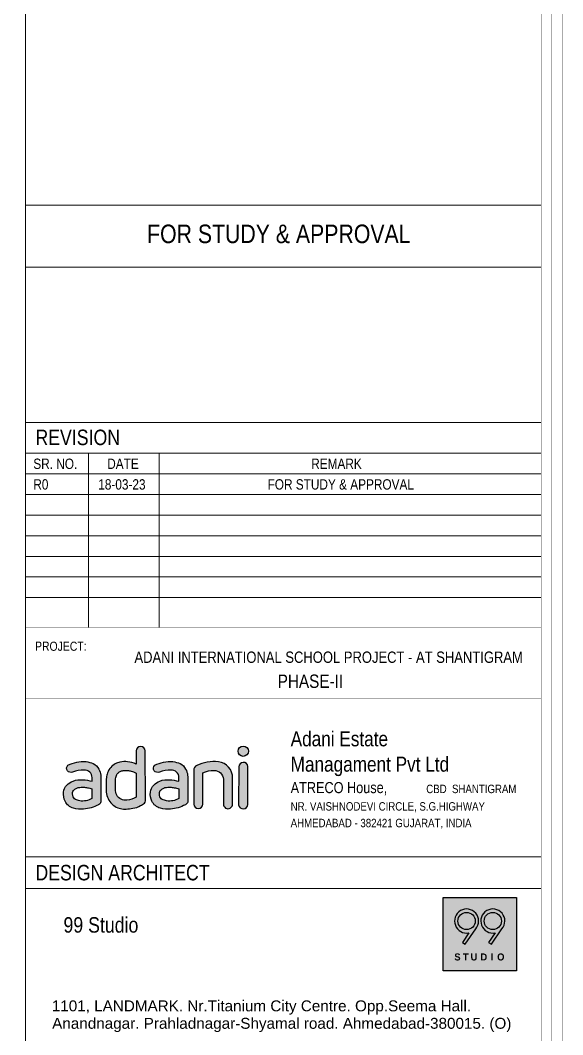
# Model space of a CAD drawing. Header units: millimetres. Extents: x 1112055 to 3390982, y -148532 to 766891.
# Drawn here: x 3040215 to 3056581, y -33378 to -2760 of the extents above; entities that cross this region are included whole.
import ezdxf
from ezdxf.enums import TextEntityAlignment as Align

# ---------------------------------------------------------------- set-up
doc = ezdxf.new("R2010")
doc.units = ezdxf.units.MM
for name, color, linetype, lineweight in [('B TITLE BLOCK', 250, 'Continuous', 0), ('P_TITLE BLOCK TEXT', 7, 'Continuous', 9), ('TB IL', 7, 'Continuous', 9), ('tb text', 7, 'Continuous', 13)]:
    doc.layers.add(name, color=color, linetype=linetype, lineweight=lineweight)
for name, color, linetype in [('FORMAT TEXT', 7, 'Continuous'), ('Logo Color', 251, 'Continuous'), ('Logo Font', 255, 'Continuous'), ('Logo Line', 251, 'Continuous')]:
    doc.layers.add(name, color=color, linetype=linetype)
doc.styles.add('A', font='GOTHICB.TTF')
doc.styles.add('SWINC', font='swissc.ttf')

# ---------------------------------------------------------------- blocks, each defined once
blk = doc.blocks.new('A$C448A1362')
h = blk.add_hatch(color=144)
h.set_gradient(color1=(0, 128, 167), color2=(196, 60, 91), rotation=5, tint=1)
edge = h.paths.add_edge_path()
edge.add_arc((14.81933344435538, -0.6985207138125133), 0.7431945778757773, 0, 360)
edge = h.paths.add_edge_path()
edge.add_line((14.15277161007043, -2.943220954840626), (14.15074250250791, -8.452755263949484))
edge.add_arc((14.81271016430946, -8.345192536199875), 0.6706496295921845, 189.2292944955668, 356.1382558233712)
edge.add_line((15.48183706351529, -8.390360206402192), (15.48183706351529, -2.906189741824846))
edge.add_arc((14.81858030050353, -2.970500210281671), 0.6663672936405483, 5.538180628108128, 177.6538117834876)
edge = h.paths.add_edge_path()
edge.add_line((7.658612856253058, -3.439845030765127), (7.658612856253058, -8.334052471542009))
edge.add_arc((8.327457436545956, -8.32652838341778), 0.668886899624382, 180.6445149192386, 359.3554850807614)
edge.add_line((8.996302016838627, -8.334052471542464), (8.996302016838627, -3.840593774361196))
edge.add_arc((10.43994891255898, -6.488699477092041), 3.016053741622978, 86.78809535472402, 118.5975448000749, ccw=False)
edge.add_arc((10.61373491564996, -4.807273183709412), 1.329898324167716, 3.2061460087869023, 90.20678352166891, ccw=False)
edge.add_line((11.94155164382369, -4.732893824975463), (11.94155164382369, -8.320863272386077))
edge.add_arc((12.60398342205281, -8.339524168990692), 0.6626945675571669, 178.3863879075979, 362.4913548570173)
edge.add_line((13.26605160525287, -8.310717734573473), (13.26605160525287, -4.586290803584006))
edge.add_arc((10.97818174704571, -4.509470264667243), 2.28915920881283, 358.0768837756475, 443.9565772997473)
edge.add_arc((10.59401221925009, -8.138142946765356), 5.938111340575273, 83.95657729974697, 114.9107743569737)
edge.add_arc((8.408866964090748, -3.432967517766201), 0.7502856299517944, 114.9107743569736, 180.5252106281581)
edge = h.paths.add_edge_path(flags=16)
edge.add_line((5.507758839991311, -6.128919827983509), (5.507758839991311, -7.509220247381791))
edge.add_arc((4.146227910375046, -5.350103415743206), 2.552557925878734, 260.598114554046, 302.23537625721383, ccw=False)
edge.add_arc((4.087928553207348, -5.702189379883976), 2.195677916363923, 243.4590382901451, 260.5981145540465, ccw=False)
edge.add_arc((3.365096810479827, -7.149373683017757), 0.5780165996690875, 209.8633087811852, 243.4590382901451, ccw=False)
edge.add_arc((4.137351262187394, -6.705965495283408), 1.468515201089699, 195.2092911337714, 209.8633087811827, ccw=False)
edge.add_arc((3.574157333157927, -6.859079973122107), 0.8848788031333445, 166.7985330258342, 195.2092911337714, ccw=False)
edge.add_arc((3.587606153449087, -6.862234728725753), 0.8986926820288219, 147.3576210444231, 166.798533025833, ccw=False)
edge.add_arc((3.389644337597701, -6.73542645901648), 0.6635986204241061, 120.63220694506651, 147.3576210444251, ccw=False)
edge.add_arc((4.530526850433716, -8.662080861807453), 2.902707839709622, 112.49789540908989, 120.632206945066, ccw=False)
edge.add_arc((3.650891727382941, -6.538233166334294), 0.6039066340219512, 97.65291712801451, 112.49789540909, ccw=False)
edge.add_arc((4.113118942007532, -9.978226818855319), 4.074815783988947, 87.68643739568421, 97.65291712801928, ccw=False)
edge.add_arc((4.113118942007304, -9.978226818858502), 4.074815783992284, 79.75290279672708, 87.68643739568432, ccw=False)
edge.add_arc((3.750854027135574, -11.98215784152194), 6.111228171535338, 73.29237366723208, 79.75290279672572, ccw=False)
edge = h.paths.add_edge_path()
edge.add_line((6.790154819498412, -4.403163846067628), (6.789647542607781, -8.021569906915602))
edge.add_arc((6.267806578629234, -7.927663462294049), 0.530222983307471, 290.01279134982053, 349.79867748199996, ccw=False)
edge.add_arc((3.985686338293817, -4.071748072450418), 5.002758515494103, 273.6188457994145, 299.5013455248223, ccw=False)
edge.add_arc((4.003606063649386, -4.355086746707229), 4.718853741165793, 255.66704751986748, 273.6188457994148, ccw=False)
edge.add_arc((3.293400358615145, -7.134654667361929), 1.849988117091353, 205.0891047683781, 255.66704751986708, ccw=False)
edge.add_arc((3.859586546516539, -6.869564954474072), 2.475159577771575, 173.9289781433874, 205.0891047683788, ccw=False)
edge.add_arc((3.123595983136966, -6.791286721989991), 1.735017975735576, 136.2598033714836, 173.9289781433874, ccw=False)
edge.add_arc((3.557998223588356, -7.206993982662198), 2.336281506215076, 109.5799741139754, 136.2598033714825, ccw=False)
edge.add_arc((3.91599006055776, -8.213464895504103), 3.404523919590422, 85.56592316711209, 109.5799741139746, ccw=False)
edge.add_arc((3.508382811704678, -13.46992161850562), 8.67676072668705, 76.65013801281992, 85.56592316711192, ccw=False)
edge.add_line((5.511817055116353, -5.027621698430494), (5.511817055116353, -4.501575562849439))
edge.add_arc((4.472484140997949, -4.465110926590796), 1.039972391973434, 357.9906215679799, 455.6588950534437)
edge.add_arc((4.086198299446323, -6.903609543656557), 3.484972647131051, 85.32993988743719, 113.1845555418632)
edge.add_arc((2.444315375492806, -3.165488927077377), 0.5988448662169389, 133.8620426340904, 296.78541516636506, ccw=False)
edge.add_arc((4.224328531941637, -6.831218957114515), 4.648377712036712, 84.78407122185848, 118.17724551367121, ccw=False)
edge.add_arc((4.305412553357883, -5.453939858085732), 3.269732674621548, 65.0770173786932, 84.00498154086301, ccw=False)
edge.add_arc((5.011671825826625, -3.985957337240734), 1.640984457002071, 25.615854055559396, 65.8410484831349, ccw=False)
edge.add_arc((4.440738750321316, -4.424729147798871), 2.350214712372408, 6.139679798615873, 29.24615656970508, ccw=False)
edge.add_line((6.777472897232656, -4.173367414613267), (6.790154819498412, -4.403163846067628))
edge = h.paths.add_edge_path()
edge.add_line((-0.6647863651678563, -0.6543876243279101), (-0.6647863651678563, -2.554646856619684))
edge.add_arc((-2.400736746012171, -6.432294233545463), 4.248490661933166, 65.88282809930101, 83.13487306898243)
edge.add_arc((-2.306256045762893, -5.647543298269056), 3.458072650285579, 83.13487306898298, 101.7924313308425)
edge.add_arc((-2.511163092840661, -4.666060909044745), 2.455428855959866, 101.7924313308415, 118.2655509453169)
edge.add_arc((-2.511163092840889, -4.66606090904429), 2.455428855959293, 118.2655509453176, 138.2614549608422)
edge.add_arc((-2.762000777547655, -4.442269798546704), 2.119271147127837, 138.261454960843, 163.1198987464418)
edge.add_arc((1.435355871833508, -5.715932123283665), 6.505615702627138, 163.1198987464423, 169.3828484008401)
edge.add_arc((-3.19076537750334, -4.848743643640091), 1.798916894248737, 169.3828484008401, 182.2402990978122)
edge.add_line((-4.988307303988677, -4.919064443836078), (-4.988307303988677, -6.369876351031735))
edge.add_arc((-2.069278757865959, -6.282007161035608), 2.9203507747582, 181.7242085214847, 219.8409375234252)
edge.add_arc((-2.492418944295423, -6.635066779090948), 2.369262114674396, 219.8409375234248, 238.8760015993548)
edge.add_arc((-2.291705121782343, -6.30265454861069), 2.757571179106963, 238.8760015993553, 256.8052270138245)
edge.add_arc((-2.291705121782343, -6.30265454861069), 2.757571179106969, 256.8052270138248, 274.3139534058478)
edge.add_arc((-3.081769659276461, 4.170752759902143), 13.2607355891034, 274.3139534058478, 278.35095906789)
edge.add_arc((-1.635209111257609, -5.683693761481891), 3.30068269457009, 278.3509590678898, 299.1663416277946)
edge.add_arc((-2.948734989847708, -3.330170478050832), 5.995941880507485, 299.166341627795, 305.5628000104232)
edge.add_arc((0.2806405914250263, -7.913759985370007), 0.3910279286526687, 311.2521827326039, 366.890062656182)
edge.add_line((0.6688445802926708, -7.866850455274061), (0.6647863651676289, -0.6543876243279101))
edge.add_arc((-2.273736754432321e-13, -0.6648689873070452), 0.6648689873071513, 0.9032798203518209, 179.0967201796482)
edge = h.paths.add_edge_path(flags=16)
edge.add_line((-0.6566699349179999, -3.865957618892708), (-0.6566699349179999, -7.331673335662117))
edge.add_arc((-2.177874036258572, -4.976513678812125), 2.803718767492351, 273.8152628129169, 302.8585285343123, ccw=False)
edge.add_arc((-2.222214389678811, -6.391559054528216), 1.40160951483312, 207.7678228712067, 279.4820398668521, ccw=False)
edge.add_arc((-1.983284873086404, -6.265757242648078), 1.671634346601225, 177.0124350050554, 207.7678228712068, ccw=False)
edge.add_line((-3.652647250965629, -6.178632963264818), (-3.652647250965629, -4.830798264866871))
edge.add_arc((-1.238173986717811, -5.021393273126478), 2.42198422805385, 159.7603310861371, 175.4865139123886, ccw=False)
edge.add_arc((-2.68210193758614, -4.488995900572945), 0.8830316980514378, 128.3998146419164, 159.7603310861371, ccw=False)
edge.add_arc((-2.214624559589311, -5.078809482746465), 1.635637279119564, 114.37650926095529, 128.3998146419147, ccw=False)
edge.add_arc((-2.394140627233583, -4.682636839643919), 1.200690406863742, 90.11877477638052, 114.3765092609566, ccw=False)
edge.add_arc((-2.371279833046856, -15.71044246335828), 12.22851972592457, 87.66288555333898, 90.11877477638222, ccw=False)
edge.add_arc((-1.946071046559382, -5.291973032022042), 1.801376886018847, 71.99206667147678, 87.66288555333881, ccw=False)
edge.add_arc((-6.364710685310456, -19.83489248203136), 17.00044722771216, 71.72441422244219, 72.98208476505982, ccw=False)
edge.add_arc((-1.948515104208809, -6.169105727444958), 2.640711107135314, 60.711755299823324, 69.72818362236211, ccw=False)
edge = h.paths.add_edge_path(flags=16)
edge.add_line((-7.044807818593881, -6.128919827983509), (-7.044807818593881, -7.509220247381791))
edge.add_arc((-8.406338748210146, -5.350103415743206), 2.552557925878734, 260.598114554046, 302.23537625721383, ccw=False)
edge.add_arc((-8.464638105377844, -5.702189379883976), 2.195677916363924, 243.4590382901451, 260.5981145540465, ccw=False)
edge.add_arc((-9.187469848105366, -7.149373683017757), 0.5780165996690874, 209.8633087811852, 243.4590382901451, ccw=False)
edge.add_arc((-8.41521539639757, -6.705965495283408), 1.468515201089699, 195.2092911337714, 209.8633087811827, ccw=False)
edge.add_arc((-8.978409325427265, -6.859079973122107), 0.8848788031333437, 166.7985330258342, 195.2092911337714, ccw=False)
edge.add_arc((-8.964960505136105, -6.862234728725753), 0.8986926820288219, 147.3576210444231, 166.798533025833, ccw=False)
edge.add_arc((-9.162922320987263, -6.73542645901648), 0.6635986204241063, 120.63220694506651, 147.3576210444251, ccw=False)
edge.add_arc((-8.022039808151249, -8.662080861807453), 2.902707839709622, 112.49789540908989, 120.632206945066, ccw=False)
edge.add_arc((-8.901674931202251, -6.538233166334294), 0.6039066340219509, 97.65291712801428, 112.49789540908989, ccw=False)
edge.add_arc((-8.43944771657766, -9.978226818855319), 4.074815783988947, 87.68643739568421, 97.65291712801928, ccw=False)
edge.add_arc((-8.439447716577888, -9.978226818858502), 4.074815783992284, 79.75290279672708, 87.68643739568432, ccw=False)
edge.add_arc((-8.801712631449618, -11.98215784152194), 6.111228171535338, 73.29237366723208, 79.75290279672572, ccw=False)
edge = h.paths.add_edge_path()
edge.add_line((-5.762411839086781, -4.403163846067628), (-5.762919115977411, -8.021569906915602))
edge.add_arc((-6.284760079955959, -7.927663462294049), 0.5302229833074719, 290.01279134982065, 349.798677482, ccw=False)
edge.add_arc((-8.566880320291148, -4.071748072450418), 5.002758515494103, 273.6188457994145, 299.5013455248223, ccw=False)
edge.add_arc((-8.548960594935807, -4.355086746707229), 4.718853741165793, 255.66704751986748, 273.6188457994148, ccw=False)
edge.add_arc((-9.259166299970047, -7.134654667361929), 1.849988117091353, 205.0891047683781, 255.66704751986708, ccw=False)
edge.add_arc((-8.692980112068653, -6.869564954474072), 2.475159577771575, 173.9289781433874, 205.0891047683788, ccw=False)
edge.add_arc((-9.428970675448227, -6.791286721989991), 1.735017975735576, 136.2598033714836, 173.9289781433874, ccw=False)
edge.add_arc((-8.994568434996836, -7.206993982662198), 2.336281506215077, 109.5799741139754, 136.2598033714825, ccw=False)
edge.add_arc((-8.636576598027432, -8.213464895504103), 3.404523919590422, 85.56592316711209, 109.5799741139746, ccw=False)
edge.add_arc((-9.044183846880514, -13.46992161850562), 8.67676072668705, 76.65013801281992, 85.56592316711192, ccw=False)
edge.add_line((-7.040749603468839, -5.027621698430494), (-7.040749603468839, -4.501575562849439))
edge.add_arc((-8.080082517587016, -4.465110926590796), 1.039972391973435, 357.9906215679799, 455.6588950534437)
edge.add_arc((-8.466368359138869, -6.903609543656557), 3.484972647131051, 85.32993988743719, 113.1845555418632)
edge.add_arc((-10.10825128309239, -3.165488927077377), 0.5988448662169391, 133.8620426340904, 296.7854151663651, ccw=False)
edge.add_arc((-8.328238126643555, -6.831218957114515), 4.648377712036713, 84.78407122185848, 118.17724551367121, ccw=False)
edge.add_arc((-8.24715410522731, -5.453939858085732), 3.269732674621548, 65.0770173786932, 84.00498154086301, ccw=False)
edge.add_arc((-7.540894832758568, -3.985957337240734), 1.640984457002071, 25.615854055559396, 65.8410484831349, ccw=False)
edge.add_arc((-8.111827908263876, -4.424729147798871), 2.350214712372407, 6.139679798615873, 29.24615656970508, ccw=False)
edge.add_line((-5.775093761352537, -4.173367414613267), (-5.762411839086781, -4.403163846067628))
at = {"layer": 'Defpoints'}
for points in [[(-0.6647863651678563, -0.6543876243279101), (-0.6647863651678563, -2.554646856619684, 0.07541875449206863), (-1.892903717377976, -2.214264063008386, 0.08158927728195095), (-3.012971091884083, -2.262455367618031, 0.07200158244177832), (-3.673952880372099, -2.503411890666257, 0.08747065465243846), (-4.343380748454138, -3.031402128400487, 0.1088927901249689), (-4.789962039753391, -3.826897298314407, 0.02733407760724219), (-4.95888524433235, -4.517301146458749, 0.05616014285171117), (-4.988307303988677, -4.919064443836078), (-4.988307303988677, -6.369876351031735, 0.1678662430565968), (-4.311599931891351, -8.152954621588151, 0.08324764646749883), (-3.717071416075441, -8.663275173559896, 0.07839098920922768), (-2.921153974680465, -8.987425106671026, 0.07654520455502953), (-2.084276282893143, -9.052413098854458, 0.01761658224182823), (-1.155830395295652, -8.949379339873985, 0.09107480465804352), (-0.02663203675820114, -8.565878010559345, 0.02791706392525837), (0.5384744194011546, -8.207740525776217, 0.2476503926846541), (0.6688445802926708, -7.866850455274061), (0.6647863651676289, -0.6543876243279101, 0.9843577705796193), (-0.6647863651678563, -0.6543876243279101, -0.9843577705796193)], [(7.658612856253058, -3.439845030765127), (7.658612856253058, -8.334052471542464, 0.9888138903809678), (8.996302016838627, -8.334052471542464), (8.996302016838627, -3.840593774361196, -0.1396930776755655), (10.60893525214442, -3.477383520671765, -0.3989627704076013), (11.94155164382369, -4.732893824975463), (11.94155164382369, -8.320863272386077, 1.036479897949533), (13.26605160525287, -8.310717734573473), (13.26605160525287, -4.586290803584006, 0.3933042129500563), (11.21918935156964, -2.233033307961932, 0.1358904779811795), (8.092841874630494, -2.752484843964567, 0.2943844530381903), (7.658612856253058, -3.439845030765127, 4.248669503008863)], [(14.15277161007043, -2.943220954840626), (14.15074250250791, -8.452755263949484, 0.891820705005876), (15.48183706351529, -8.390360206402192), (15.48183706351529, -2.906189741824846, 0.933458803029733), (14.15277161007043, -2.943220954840626, 1.924318933905837)], [(-0.6566699349179999, -3.865957618892708), (-0.6566699349179999, -7.331673335661662, -0.1274079101730488), (-1.99131543415956, -7.77401878428941, -0.3235416448118485), (-3.462418416980199, -7.044554615566767, -0.1350070942812793), (-3.652647250965629, -6.178632963264818), (-3.652647250965629, -4.830798264866871, -0.06872631680704114), (-3.510609721589844, -4.183512952425872, -0.1376965565907644), (-3.230592877963318, -3.79696796176745, -0.06126469009804751), (-2.889702807461617, -3.588984436609962, -0.10624137210056), (-2.396629669771301, -3.48194901268721, -0.01071624843410108), (-1.872612641752767, -3.492094550499814, -0.06848360903983725), (-1.389177764984424, -3.578838898797358, -0.005487678053938331), (-1.033576664654447, -3.691961645407218, -0.03936189994623337), (-0.6566699349179999, -3.865957618892708, 1.356783517631229)], [(-7.044807818593881, -6.128919827983509), (-7.044807818593881, -7.509220247381791, -0.1837024111024695), (-8.82332059713508, -7.86837228594618, -0.07492305019557059), (-9.445749341935425, -7.666476083476255, -0.1476481128128201), (-9.688734972545944, -7.437186928912297, -0.06402749356167123), (-9.83229433259362, -7.091224089504294, -0.1246042540064638), (-9.839903485953073, -6.656995071127085, -0.08503102905075369), (-9.72170797043691, -6.377485504390961, -0.1171430805373001), (-9.501042523013666, -6.164429210327171, -0.03550754085689274), (-9.132759500417933, -5.980287699029532, -0.06486417715555219), (-8.982098263901435, -5.939705547779113, -0.04351440527225555), (-8.274954278366295, -5.906732549888375, -0.03463040874682313), (-7.714563698912571, -5.96840552179242, -0.02819684536750116), (-7.044807818593881, -6.128919827983509, 0.4870208130656629)], [(5.507758839991311, -6.128919827983509), (5.507758839991311, -7.509220247381791, -0.1837024111024695), (3.729246061450112, -7.86837228594618, -0.07492305019557059), (3.106817316649767, -7.666476083476255, -0.1476481128128201), (2.86383168603902, -7.437186928912297, -0.06402749356167123), (2.720272325991345, -7.091224089504294, -0.1246042540064638), (2.712663172632119, -6.656995071127085, -0.08503102905075369), (2.830858688148282, -6.377485504390961, -0.1171430805373001), (3.051524135571299, -6.164429210327171, -0.03550754085689274), (3.419807158167259, -5.980287699029532, -0.06486417715555219), (3.57046839468353, -5.939705547779113, -0.04351440527225555), (4.277612380218898, -5.906732549888375, -0.03463040874682313), (4.838002959672622, -5.96840552179242, -0.02819684536750116), (5.507758839991311, -6.128919827983509, 0.4870208130656629)]]:
    blk.add_lwpolyline(points, format="xyb", dxfattribs=at)
for points in [[(-5.762411839086781, -4.403163846067628), (-5.762919115977411, -8.021569906915602, -0.2669481187597852), (-6.103301909588708, -8.425869588745854, -0.1134162915094906), (-8.2511122645069, -9.064531194046367, -0.07849008793115403), (-9.717142478421238, -8.927059156686255, -0.2243418394939228), (-10.9346070159279, -7.919099975008749, -0.1368057198153948), (-11.15425790956988, -6.607789212736179, -0.1658590459996468), (-10.68249040128603, -5.591713600808589, -0.1169414544130342), (-9.777508428406009, -5.005808792133166, -0.1051662217590635), (-8.373365995148106, -4.819130896382148, -0.03892208847284846), (-7.040749603468839, -5.027621698430494), (-7.040749603468839, -4.501575562849439, 0.4539793650940807), (-8.182629884272046, -3.43020676984338, 0.1221406884645016), (-9.838381655281182, -3.700078075657302, -0.8610727055752213), (-10.52320545762882, -2.733715599011475, -0.1467451494329428), (-7.905656701989301, -2.20208941763326, -0.08277711465856903), (-6.869290014436729, -2.488700860838208, -0.1773403027500228), (-6.061197927666626, -3.276501871983101, -0.1011640304320547), (-5.775093761352537, -4.173367414613267)], [(6.790154819498412, -4.403163846067628), (6.789647542607781, -8.021569906915602, -0.2669481187597852), (6.449264748996484, -8.425869588745854, -0.1134162915094906), (4.301454394078291, -9.064531194046367, -0.07849008793115403), (2.835424180163955, -8.927059156686255, -0.2243418394939228), (1.617959642657297, -7.919099975008749, -0.1368057198153948), (1.398308749015314, -6.607789212736179, -0.1658590459996468), (1.870076257299161, -5.591713600808589, -0.1169414544130342), (2.775058230179184, -5.005808792133166, -0.1051662217590635), (4.179200663437086, -4.819130896382148, -0.03892208847284846), (5.511817055116353, -5.027621698430494), (5.511817055116353, -4.501575562849439, 0.4539793650940807), (4.369936774313146, -3.43020676984338, 0.1221406884645016), (2.71418500330401, -3.700078075657302, -0.8610727055752213), (2.029361200956373, -2.733715599011475, -0.1467451494329428), (4.646909956595891, -2.20208941763326, -0.08277711465856903), (5.683276644148464, -2.488700860838208, -0.1773403027500228), (6.491368730918566, -3.276501871983101, -0.1011640304320547), (6.777472897232656, -4.173367414613267)]]:
    blk.add_lwpolyline(points, format="xyb", close=True, dxfattribs=at)
blk.add_circle((14.81933344435538, -0.6985207138125133), 0.7431945778757773, dxfattribs=at)
blk = doc.blocks.new('Z$W@#6E2766C7')
at = {"layer": 'Logo Font', "style": 'A'}
for s, p in [('S', (0.477201075365187, 0.4427458525618988)), ('T', (0.8451072909420388, 0.4427458525618988)), ('U', (1.170529324572427, 0.4427458525618988)), ('D', (1.588321054015565, 0.4427458525618988)), ('I', (2.031184820887617, 0.4427458525618988)), ('O', (2.298338986166228, 0.4427458525618988))]:
    blk.add_text(s, height=0.30118144, dxfattribs=at).set_placement(p)
blk = doc.blocks.new('A$C9f46f36f')
at = {"layer": 'Logo Color'}
h = blk.add_hatch(color=22, dxfattribs=at)
edge = h.paths.add_edge_path(flags=0)
edge.add_arc((-2651.583773184335, -1156.24687560508), 307.1893068638838, 180, 360, ccw=False)
edge.add_arc((-2651.583773184335, -1156.24687560508), 307.1893068638838, 0, 180, ccw=False)
edge = h.paths.add_edge_path(flags=16)
edge.add_line((-2568.222982186591, -1574.687979126815), (-2800.432897544233, -1914.725855800236))
edge.add_line((-2800.432897541439, -1914.725855799858), (-2701.769266437739, -1982.102683498029))
edge.add_line((-2701.769266444957, -1982.102683492471), (-2326.533018882386, -1432.623404472455))
edge.add_arc((-2651.583773184335, -1156.24687560508), 426.6637769954773, 319.6269312612779, 641.266816491063)
edge = h.paths.add_edge_path(flags=0)
edge.add_arc((-1719.777309257304, -1156.24687560508), 307.1893068638838, 180, 360, ccw=False)
edge.add_arc((-1719.777309257304, -1156.24687560508), 307.1893068638838, 0, 180, ccw=False)
edge = h.paths.add_edge_path(flags=16)
edge.add_line((-1636.416518274462, -1574.687979126815), (-1868.626433632104, -1914.725855800236))
edge.add_line((-1868.62643362931, -1914.725855799858), (-1769.96280252561, -1982.102683498029))
edge.add_line((-1769.962802517926, -1982.102683492471), (-1394.726554955356, -1432.623404472455))
edge.add_arc((-1719.777309257304, -1156.24687560508), 426.6637769954765, 319.6269312612779, 641.2668164910631)
h.paths.add_polyline_path([(-3486.935391280567, -317.6303075854667), (-876.5585415994283, -317.6303075854667), (-876.5585415994283, -2928.007157264743), (-3486.935391280567, -2928.007157264743)])
at = {"layer": 'Logo Font'}
h = blk.add_hatch(color=256, dxfattribs=at)
edge = h.paths.add_edge_path(flags=16)
edge.add_arc((-2651.583773184335, -1156.246875599492), 307.1893068638814, 180, 360, ccw=False)
edge.add_arc((-2651.583773184335, -1156.246875599492), 307.1893068638814, 0, 180, ccw=False)
edge = h.paths.add_edge_path()
edge.add_line((-2568.222982186591, -1574.687979126815), (-2800.432897544233, -1914.725855800236))
edge.add_line((-2800.432897541439, -1914.725855799858), (-2701.769266437739, -1982.102683498029))
edge.add_line((-2701.769266444957, -1982.102683499921), (-2326.533018882386, -1432.623404479906))
edge.add_arc((-2651.583773184335, -1156.246875599492), 426.6637769954742, 319.6269312612787, 641.2668164910637)
h = blk.add_hatch(color=256, dxfattribs=at)
edge = h.paths.add_edge_path()
edge.add_line((-1636.416518274462, -1574.687979126815), (-1868.626433632337, -1914.725855800236))
edge.add_line((-1868.62643362931, -1914.725855799858), (-1769.96280252561, -1982.102683498029))
edge.add_line((-1769.962802517926, -1982.102683499921), (-1394.726554955356, -1432.623404479906))
edge.add_arc((-1719.777309257304, -1156.246875599492), 426.6637769954735, 319.6269312612787, 641.2668164910638)
edge = h.paths.add_edge_path(flags=16)
edge.add_arc((-1719.777309257304, -1156.246875599492), 307.1893068638814, 180, 360, ccw=False)
edge.add_arc((-1719.777309257304, -1156.246875599492), 307.1893068638814, 0, 180, ccw=False)
for points in [[(-2568.222982186591, -1574.687979126815), (-2800.432897541439, -1914.725855799858), (-2701.769266444957, -1982.102683499921), (-2326.533018845832, -1432.62340447912, 5.918618956459519)], [(-2344.394466344034, -1156.246875599492, -1), (-2958.77308008424, -1156.246875599492, -1)], [(-1636.416518274462, -1574.687979126815), (-1868.62643362931, -1914.725855799858), (-1769.962802517926, -1982.102683499921), (-1394.726554933703, -1432.62340447912, 5.918618956459519)], [(-1412.5880023723, -1156.246875599492, -1), (-2026.966616097605, -1156.246875599492, -1)]]:
    blk.add_lwpolyline(points, format="xyb", close=True, dxfattribs=at)
at = {"layer": 'Logo Line'}
blk.add_lwpolyline([(-3486.935391280567, -317.6303075854667), (-876.5585415994283, -317.6303075854667), (-876.5585415994283, -2928.007157264743), (-3486.935391280567, -2928.007157264743)], close=True, dxfattribs=at)
at = {"layer": 'Logo Font', "xscale": 834.901957593243, "yscale": 834.901957593243, "zscale": 834.901957593243}
blk.add_blockref('Z$W@#6E2766C7', (-3486.935391280567, -2928.007157264743), dxfattribs=at)

msp = doc.modelspace()

# ---------------------------------------------------------------- linework, layer by layer
at = {"color": 252, "lineweight": 0, "ltscale": 25, "const_width": 7.306885594424178}
msp.add_lwpolyline([(2905358.004517683, -64430.48275815732), (2905358.004517683, 35068.10500586394), (3056576.956969143, 35068.10500586394), (3056576.956969143, -64430.48275815732)], close=True, dxfattribs=at)
at = {"layer": 'B TITLE BLOCK', "color": 250, "lineweight": 0}
for p, q in [((3040376.632470897, 34425.02138830582), (3040376.632470897, -63787.39914059931)), ((3055933.873351584, -8343.495392031735), (3040376.632470896, -8343.495392031735)), ((3055933.873351584, -10210.36429771234), (3040376.632470896, -10210.36429771234)), ((3055933.873351584, -14895.57493993851), (3040376.632470896, -14895.57493993851)), ((3055933.873351584, -15829.00939277864), (3040376.632470896, -15829.00939277864)), ((3042268.982894883, -15829.00939277864), (3042268.982894883, -21085.91566997256)), ((3044401.556490603, -15829.00939277864), (3044401.556490602, -21085.91566997256)), ((3055933.873351584, -16451.29902800523), (3040376.632470896, -16451.29902800523)), ((3055933.873351584, -17073.58866323195), (3040376.632470896, -17073.58866323195)), ((3055933.873351584, -17695.87829845889), (3040376.632470896, -17695.87829845889)), ((3055933.873351584, -18318.16793368549), (3040376.632470896, -18318.16793368549)), ((3055933.873351584, -18940.4575689122), (3040376.632470896, -18940.4575689122)), ((3055933.873351584, -19562.74720413961), (3040376.632470896, -19562.74720413961)), ((3055933.873351584, -20185.03683936574), (3040376.632470896, -20185.03683936574)), ((3040376.632470894, -28013.76255121701), (3055933.873351584, -28013.76255121701)), ((3055933.873351584, -28963.03609515367), (3040376.632470896, -28963.03609515367))]:
    msp.add_line(p, q, dxfattribs=at)
at = {"layer": 'B TITLE BLOCK', "color": 1, "ltscale": 25, "const_width": 7.306885594424178}
msp.add_lwpolyline([(2905694.718399693, -64093.76887614666), (2905694.718399693, 34731.39112385327), (3056240.243087132, 34731.39112385327), (3056240.243087132, -64093.76887614666)], close=True, dxfattribs=at)
at = {"layer": 'B TITLE BLOCK', "color": 250, "lineweight": 0, "ltscale": 25, "const_width": 7.306885594424178}
msp.add_lwpolyline([(2906001.088135241, -63787.39914059931), (2906001.088135241, 34425.02138830593), (3055933.873351584, 34425.02138830593), (3055933.873351584, -63787.39914059931)], close=True, dxfattribs=at)
at = {"layer": 'B TITLE BLOCK', "color": 250, "lineweight": 0, "const_width": 12.97195068964479}
for points in [[(3055933.873351584, -8343.495392031735), (3040376.632470896, -8343.495392031735), (3040376.632470896, -21085.91566997256), (3055933.873351584, -21085.91566997256)], [(3040376.632470894, -23221.50924275514), (3055933.873351584, -23221.50924275514), (3055933.873351584, -28013.76255121701), (3040376.632470894, -28013.76255121701)], [(3055933.873351584, -28013.76255122061), (3040376.632470896, -28013.76255122061), (3040376.632470896, -34114.12073139662), (3055933.873351584, -34114.12073139662)]]:
    msp.add_lwpolyline(points, close=True, dxfattribs=at)

# ---------------------------------------------------------------- block references
at = {"xscale": 0.85, "yscale": 0.85, "zscale": 0.85}
msp.add_blockref('A$C9f46f36f', (3055933.873351584, -28963.03609515367), dxfattribs=at)
at = {"layer": 'TB IL', "lineweight": 0, "xscale": 208.8103558717238, "yscale": 208.8103558717238, "zscale": 208.8103558717238}
msp.add_blockref('A$C448A1362', (3043849.07566537, -24676.03558372277), dxfattribs=at)

# ---------------------------------------------------------------- texts
at = {"layer": 'FORMAT TEXT', "color": 1, "lineweight": 30, "style": 'SWINC'}
msp.add_text('FOR STUDY & APPROVAL', height=560.0606717045212, dxfattribs=at).set_placement((3048015.07708151, -9206.019719712553), align=Align.MIDDLE)
at = {"layer": 'FORMAT TEXT', "lineweight": 0, "style": 'SWINC'}
for s, height, p in [('REVISION', 466.7172264204345, (3040671.275880259, -15582.16991257692)), ('SR. NO.', 311.1448176136229, (3040608.070268112, -16301.31468327333)), ('DATE', 311.1448176136229, (3042838.439940125, -16301.31468327333)), ('REMARK', 311.1448176136229, (3048992.82800333, -16301.31468327333)), ('R0', 311.1448176136229, (3040608.070268112, -16923.60431850005)), ('18-03-23', 311.1448176136229, (3042567.32738325, -16923.60431850005)), ('FOR STUDY & APPROVAL', 311.1448176136229, (3047676.189382871, -16923.60431850005)), ('DESIGN ARCHITECT', 466.7172264204345, (3040671.275880259, -28719.30629989716)), ('99 Studio', 466.7172264204345, (3041518.50611383, -30296.65593779007))]:
    msp.add_text(s, height=height, dxfattribs=at).set_placement(p)
at = {"layer": 'P_TITLE BLOCK TEXT', "lineweight": 0, "char_height": 329.2106635860981, "attachment_point": 7, "style": 'SWINC'}
for s, insert in [('\\A1;{\\pql;\\fArial|b0|i0|c0|p34;1101, LANDMARK. Nr.Titanium City Centre. Opp.Seema Hall.}', (3041166.031104977, -32771.02402818693)), ('\\A1;{\\pql;\\fArial|b0|i0|c0|p34;Anandnagar. Prahladnagar-Shyamal road. Ahmedabad-380015. (O)}', (3041177.114743053, -33297.69788162295))]:
    msp.add_mtext(s, dxfattribs=dict(at, insert=insert))
at = {"layer": 'tb text', "color": 7, "lineweight": 0, "style": 'SWINC'}
msp.add_text('PROJECT:', height=274.5187619598339, dxfattribs=at).set_placement((3040661.242307599, -21789.64157897177))
at = {"layer": 'tb text', "lineweight": 0, "style": 'SWINC'}
for s, height, p in [('Adani Estate', 452.2808637883596, (3048372.607551648, -24673.12220909308)), ('Managament Pvt Ltd', 452.2808637883596, (3048372.607551648, -25438.54532598822)), ('ATRECO House,', 334.0953512718233, (3048372.607551648, -26085.78293036648)), ('  CBD  SHANTIGRAM', 254.406928086468, (3052302.205254704, -26085.78293036671)), ('NR. VAISHNODEVI CIRCLE, S.G.HIGHWAY', 254.406928086468, (3048372.607551648, -26613.9369407209)), ('AHMEDABAD - 382421 GUJARAT, INDIA', 254.406928086468, (3048372.607551648, -27115.52814334667))]:
    msp.add_text(s, height=height, dxfattribs=at).set_placement(p)
at = {"layer": 'tb text', "lineweight": 0, "attachment_point": 1, "style": 'SWINC'}
for s, insert, char_height, width in [('ADANI INTERNATIONAL SCHOOL PROJECT - AT SHANTIGRAM', (3043659.856264249, -21812.57929008653), 342.2592993747609, 22045.33683360096), ('PHASE-II', (3047981.369027797, -22507.27086941294), 402.6579992644246, 25935.69039247171)]:
    msp.add_mtext(s, dxfattribs=dict(at, insert=insert, char_height=char_height, width=width))

doc.saveas('drawing.dxf')
